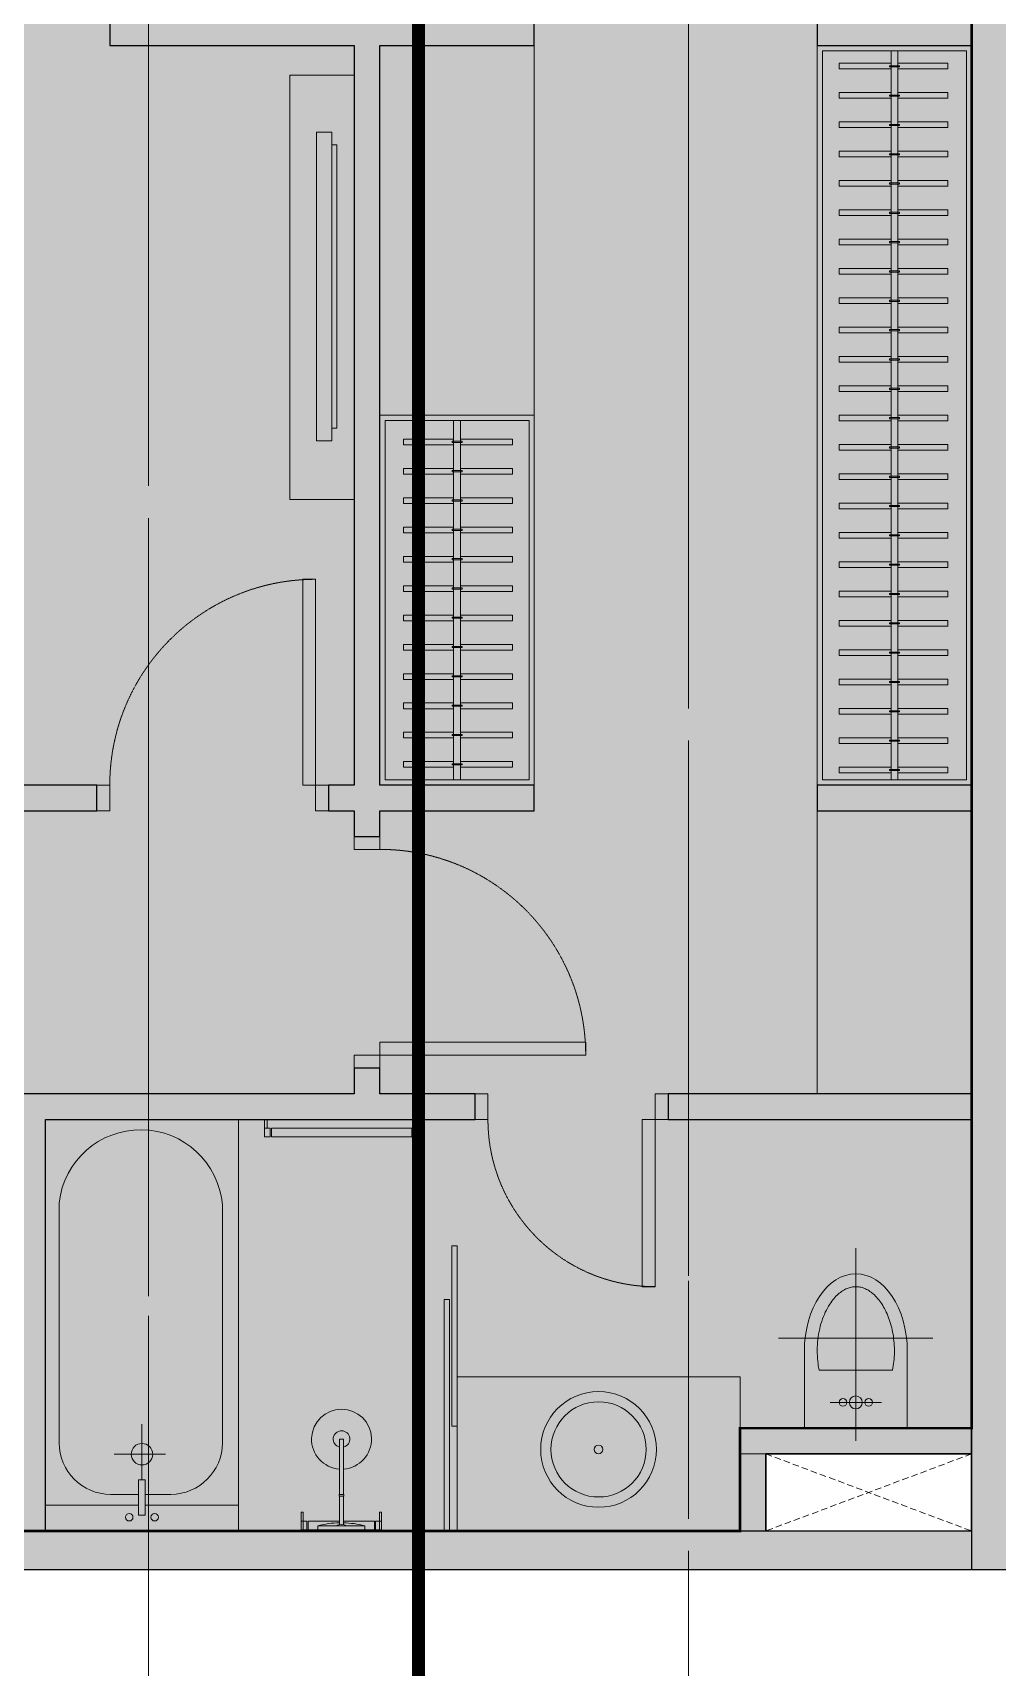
# Model space of a CAD drawing. Header units: millimetres. Extents: x -100356 to 314685, y 446 to 1273965.
# Drawn here: x 66241 to 69991, y 1126934 to 1133289 of the extents above; entities that cross this region are included whole.
import ezdxf
from ezdxf.xclip import XClip

# ---------------------------------------------------------------- set-up
doc = ezdxf.new("R2010")
doc.units = ezdxf.units.MM
doc.header["$XCLIPFRAME"] = 2
for name, pattern in [('20180221 BF$0$Core - tb$0$HIDDEN', [0.375, 0.25, -0.125]), ('CENTER', [2, 1.25, -0.25, 0.25, -0.25]), ('CENTER2', [28.574999999999996, 19.05, -3.174999999999999, 3.174999999999999, -3.174999999999999]), ('Kume - Grid Line', [10.5, 5.999999999999999, -1.25, 2, -1.25]), ('VL2 - tb$0$DASHED2', [0.375, 0.25, -0.125]), ('VL2 - tb$0$HIDDEN', [0.375, 0.25, -0.125])]:
    doc.linetypes.add(name, pattern=pattern)
for name, color, linetype, lineweight in [('@ color hatch', 7, 'Continuous', 13), ('A-_ANOT----_D', 7, 'Continuous', 5), ('A.Axis', 251, 'CENTER2', 13), ('A1 - dp$0$FURNITURE', 8, 'Continuous', 5), ('A1 - dp$0$TUONG 2', 2, 'Continuous', 25), ('A3 - dp$0$FURNITURE', 8, 'Continuous', 5), ('Hatch-wall', 251, 'Continuous', 5), ('LGI', 250, 'CENTER', 9), ('TEXT', 6, 'Continuous', 20), ('TXT', 1, 'Continuous', 25), ('VL2 - tb$0$A.HACH 250', 250, 'Continuous', 5), ('VL2 - tb$0$CUA', 5, 'Continuous', 9), ('VL2 - tb$0$FURNITURE', 8, 'Continuous', 5)]:
    doc.layers.add(name, color=color, linetype=linetype, lineweight=lineweight)
doc.layers.add('@area depoint', color=8, linetype='Continuous', lineweight=35, plot=False)

# ---------------------------------------------------------------- blocks, each defined once
blk = doc.blocks.new('VL2 - tb$0$A$C6FE626A3')
for p, q in [((-90, 605.700302251149), (-150, 605.700302251149)), ((-150, -594.299697748851), (-150, 605.700302251149)), ((-90, -594.299697748851), (-90, 605.700302251149)), ((-90, 556.6419258960523), (-70, 556.6419258960523)), ((-70, -544.8904991850723), (-70, 556.6419258960523)), ((-90, -544.8904991850723), (-70, -544.8904991850723)), ((-90, -594.299697748851), (-150, -594.299697748851))]:
    blk.add_line(p, q)
blk = doc.blocks.new('*U134')
for points in [[(-850, 100), (-900, 100), (-900, 0), (-850, 0)], [(0, 100), (-50, 100), (-50, 0), (0, 0)], [(-50, 0), (-100, 0), (-100, -800), (-50.00000000000002, -800)]]:
    blk.add_lwpolyline(points, close=True)
at = {"linetype": 'VL2 - tb$0$HIDDEN'}
blk.add_arc((-50, 0), 800, 180, 270, dxfattribs=at)
blk = doc.blocks.new('*U213')
for points in [[(0, 100), (50, 100), (50, 0), (0, 0)], [(700, 100), (750, 100), (750, 0), (700, 0)], [(50, 0), (100, 0), (100, -650), (50.00000000000001, -650)]]:
    blk.add_lwpolyline(points, close=True)
at = {"linetype": 'VL2 - tb$0$HIDDEN'}
blk.add_arc((50, 0), 650, 270, 7.016709298534877e-15, dxfattribs=at)
blk = doc.blocks.new('VL2 - tb$0$A$C4168242D')
for points in [[(300.0000201162766, 750.0000037719656), (300.0000201162766, 3.771965566556901e-06)], [(2.011627657338977e-05, 400.0000037719656), (600.0000201162766, 400.0000037719656)], [(100.0000201162766, 350.0000037719656), (100.0000201162766, 50.00000377196557), (500.0000201162766, 50.00000377196557), (500.0000201162766, 350.0000037719656)], [(157.0807895996986, 275.5434867270669), (442.9192506328618, 275.5434867271251)], [(400.0000201162766, 150.0000037719656), (200.0000201162766, 150.0000037719656)]]:
    blk.add_lwpolyline(points)
for centre, radius in [((250.0000201162766, 150.0000037719656), 15), ((300.0000201162766, 150.0000037719656), 25), ((350.0000201162766, 150.0000037719656), 15)]:
    blk.add_circle(centre, radius)
blk.add_ellipse((300.0000201162766, 350.0000037719656), major_axis=(0, 300), ratio=0.6666666666666666, start_param=4.71238898038469, end_param=7.853981633974483)
blk.add_open_spline([(442.9192506328618, 275.5434867271251), (444.4510590256687, 283.42135846155), (445.7425244580591, 291.4294730033143), (448.5769191858635, 313.4566293924508), (449.6286703177029, 327.6489062646942), (450.2066335095515, 356.1180194327535), (449.7328545628188, 370.3944303876124), (447.2794697369609, 398.5900599646702), (445.2998264209673, 412.5088346910052), (439.918355993068, 439.5578986398177), (436.5164580824639, 452.6876547903812), (428.4397531876384, 477.7521967966532), (423.7649021139878, 489.6862528108759), (413.3592425690003, 511.9961925841853), (407.6286139926888, 522.3710056563796), (396.4430827035176, 539.6499297699265), (391.1100955888251, 546.8443262824221), (380.1043636445829, 559.8515476712564), (374.4324381100305, 565.6638064174622), (362.9467978291505, 575.8638141105403), (357.1345239518341, 580.2514437816208), (345.5410264942111, 587.6403380978081), (339.7614641710097, 590.6426564992944), (328.3320825499031, 595.3689902769838), (322.6827746960989, 597.0954785511567), (311.4997304623394, 599.3948770697825), (305.9640102245467, 599.9702257051104), (294.8994408012004, 600.0275454025468), (289.3671065676317, 599.5095938385275), (278.1949355775287, 597.330250136416), (272.5529852041363, 595.6664911185508), (261.1363244926615, 591.0724547459831), (255.3620182348532, 588.1396531271166), (243.771656003948, 580.894110161229), (237.9572430986809, 576.580237038972), (226.4572785552518, 566.5277696662815), (220.7731967293803, 560.7892524322451), (209.7327915265996, 547.9254520335089), (204.3773183272788, 540.8007259117367), (194.1855478621146, 525.2729744441822), (189.3496142675431, 516.8705269528291), (180.363380632909, 498.9478429975352), (176.2131862292008, 489.4280592559662), (168.7337312492309, 469.4674219337394), (165.4044717201759, 459.0268972434569), (159.6699460785749, 437.4460473622967), (157.2646523315998, 426.305966103384), (153.4495194757765, 403.5633864186821), (152.0396548926146, 391.9610828756777), (150.2561348118834, 368.5411044716748), (149.8824663649721, 356.7236008520704), (150.181992988124, 333.1245296592824), (150.8551902636027, 321.3431276871415), (153.2221105265198, 298.1360662156512), (154.9097414871358, 286.7088770202827), (157.0807895997059, 275.5434867270669)], degree=3, knots=[4.428594871176566, 4.428594871176566, 4.428594871176566, 4.428594871176566, 4.521717801991738, 4.521717801991738, 4.681946270422722, 4.681946270422722, 4.842174738853707, 4.842174738853707, 5.002403207284692, 5.002403207284692, 5.162631675715676, 5.162631675715676, 5.322860144146661, 5.322860144146661, 5.483088612577646, 5.483088612577646, 5.615862455912792, 5.615862455912792, 5.748636299247938, 5.748636299247938, 5.881410142583084, 5.881410142583084, 6.01418398591823, 6.01418398591823, 6.146957829253376, 6.146957829253376, 6.279731672588522, 6.279731672588522, 6.412505515923668, 6.412505515923668, 6.545279359258814, 6.545279359258814, 6.67805320259396, 6.67805320259396, 6.810827045929106, 6.810827045929106, 6.943600889264252, 6.943600889264252, 7.076374732599398, 7.076374732599398, 7.209148575934544, 7.209148575934544, 7.341922419269689, 7.341922419269689, 7.474696262604835, 7.474696262604835, 7.607470105939981, 7.607470105939981, 7.740243949275127, 7.740243949275127, 7.873017792610273, 7.873017792610273, 8.00579163594542, 8.00579163594542, 8.137775743182836, 8.137775743182836, 8.137775743182836, 8.137775743182836])
blk = doc.blocks.new('*U289')
for points in [[(0, 600.0000000004657), (0, 0), (2875.071099941377, -1.975474224266782e-09), (2875.071099941377, 599.9999999984901)], [(2855.071099941377, 579.9996613704169), (2855.071099941377, 19.99966137041697), (20, 20.00000000046566), (20, 580.0000000004657)]]:
    blk.add_lwpolyline(points, close=True)
at = {"ltscale": 6}
for points in [[(91.12045714489068, 313.1103512093541), (91.12045714489068, 515.2497102723573), (69.05608865639078, 515.2497102723573), (69.05608865639078, 313.1103512093541)], [(205.1204571448907, 313.1103512092712), (205.1204571448907, 515.2497102722743), (183.0560886563908, 515.2497102722743), (183.0560886563908, 313.1103512092712)], [(319.1204571448907, 313.1103512091883), (319.1204571448907, 515.2497102721915), (297.0560886563908, 515.2497102721915), (297.0560886563908, 313.1103512091883)], [(433.1204571448907, 313.1103512091053), (433.1204571448907, 515.2497102721085), (411.0560886563908, 515.2497102721085), (411.0560886563908, 313.1103512091053)], [(547.1204571448907, 313.1103512090223), (547.1204571448907, 515.2497102720256), (525.0560886563908, 515.2497102720256), (525.0560886563908, 313.1103512090223)], [(661.1204571448907, 313.1103512089394), (661.1204571448907, 515.2497102719426), (639.0560886563908, 515.2497102719426), (639.0560886563908, 313.1103512089394)], [(775.1204571448907, 313.1103512088565), (775.1204571448907, 515.2497102718596), (753.0560886563908, 515.2497102718596), (753.0560886563908, 313.1103512088565)], [(889.1204571448907, 313.1103512087735), (889.1204571448907, 515.2497102717767), (867.0560886563908, 515.2497102717767), (867.0560886563908, 313.1103512087735)], [(1003.120457144891, 313.1103512086905), (1003.120457144891, 515.2497102716937), (981.0560886563908, 515.2497102716937), (981.0560886563908, 313.1103512086905)], [(1117.120457144891, 313.1103512086076), (1117.120457144891, 515.2497102716109), (1095.056088656391, 515.2497102716109), (1095.056088656391, 313.1103512086076)], [(1231.120457144891, 313.1103512085247), (1231.120457144891, 515.2497102715279), (1209.056088656391, 515.2497102715279), (1209.056088656391, 313.1103512085247)], [(1345.120457144891, 313.1103512084417), (1345.120457144891, 515.2497102714449), (1323.056088656391, 515.2497102714449), (1323.056088656391, 313.1103512084417)], [(1459.120457144891, 313.1103512083588), (1459.120457144891, 515.249710271362), (1437.056088656391, 515.249710271362), (1437.056088656391, 313.1103512083588)], [(1573.120457144891, 313.1103512082758), (1573.120457144891, 515.249710271279), (1551.056088656391, 515.249710271279), (1551.056088656391, 313.1103512082758)], [(1687.120457144891, 313.1103512081929), (1687.120457144891, 515.2497102711961), (1665.056088656391, 515.2497102711961), (1665.056088656391, 313.1103512081929)], [(1801.120457144891, 313.1103512081099), (1801.120457144891, 515.2497102711131), (1779.056088656391, 515.2497102711131), (1779.056088656391, 313.1103512081099)], [(1915.120457144891, 313.110351208027), (1915.120457144891, 515.2497102710302), (1893.056088656391, 515.2497102710302), (1893.056088656391, 313.110351208027)], [(2029.120457144891, 313.1103512079441), (2029.120457144891, 515.2497102709473), (2007.056088656391, 515.2497102709473), (2007.056088656391, 313.1103512079441)], [(2143.120457144891, 313.1103512078611), (2143.120457144891, 515.2497102708643), (2121.056088656391, 515.2497102708643), (2121.056088656391, 313.1103512078611)], [(2257.120457144891, 313.1103512077781), (2257.120457144891, 515.2497102707814), (2235.056088656391, 515.2497102707814), (2235.056088656391, 313.1103512077781)], [(2371.120457144891, 313.1103512076952), (2371.120457144891, 515.2497102706984), (2349.056088656391, 515.2497102706984), (2349.056088656391, 313.1103512076952)], [(2485.120457144891, 313.1103512076123), (2485.120457144891, 515.2497102706154), (2463.056088656391, 515.2497102706154), (2463.056088656391, 313.1103512076123)], [(2599.120457144891, 313.1103512075293), (2599.120457144891, 515.2497102705325), (2577.056088656391, 515.2497102705325), (2577.056088656391, 313.1103512075293)], [(2713.120457144891, 313.1103512074463), (2713.120457144891, 515.2497102704496), (2691.056088656391, 515.2497102704496), (2691.056088656391, 313.1103512074463)], [(2827.120457144891, 313.1103512073634), (2827.120457144891, 515.2497102703667), (2805.056088656391, 515.2497102703667), (2805.056088656391, 313.1103512073634)], [(69.05608865639078, 286.7103512094473), (69.05608865639078, 92.0852110228152), (91.12045714489068, 92.0852110228152), (91.12045714489068, 286.7103512094473)], [(183.0560886563908, 286.7103512093643), (183.0560886563908, 92.08521102273225), (205.1204571448907, 92.08521102273225), (205.1204571448907, 286.7103512093643)], [(297.0560886563908, 286.7103512092814), (297.0560886563908, 92.0852110226493), (319.1204571448907, 92.0852110226493), (319.1204571448907, 286.7103512092814)], [(411.0560886563908, 286.7103512091984), (411.0560886563908, 92.08521102256637), (433.1204571448907, 92.08521102256637), (433.1204571448907, 286.7103512091984)], [(525.0560886563908, 286.7103512091155), (525.0560886563908, 92.08521102248342), (547.1204571448907, 92.08521102248342), (547.1204571448907, 286.7103512091155)], [(639.0560886563908, 286.7103512090325), (639.0560886563908, 92.08521102240047), (661.1204571448907, 92.08521102240047), (661.1204571448907, 286.7103512090325)], [(753.0560886563908, 286.7103512089496), (753.0560886563908, 92.08521102231752), (775.1204571448907, 92.08521102231752), (775.1204571448907, 286.7103512089496)], [(867.0560886563908, 286.7103512088667), (867.0560886563908, 92.08521102223457), (889.1204571448907, 92.08521102223457), (889.1204571448907, 286.7103512088667)], [(981.0560886563908, 286.7103512087837), (981.0560886563908, 92.08521102215164), (1003.120457144891, 92.08521102215164), (1003.120457144891, 286.7103512087837)], [(1095.056088656391, 286.7103512087007), (1095.056088656391, 92.08521102206869), (1117.120457144891, 92.08521102206869), (1117.120457144891, 286.7103512087007)], [(1209.056088656391, 286.7103512086178), (1209.056088656391, 92.08521102198574), (1231.120457144891, 92.08521102198574), (1231.120457144891, 286.7103512086178)], [(1323.056088656391, 286.7103512085349), (1323.056088656391, 92.0852110219028), (1345.120457144891, 92.0852110219028), (1345.120457144891, 286.7103512085349)], [(1437.056088656391, 286.7103512084519), (1437.056088656391, 92.08521102181984), (1459.120457144891, 92.08521102181984), (1459.120457144891, 286.7103512084519)], [(1551.056088656391, 286.7103512083689), (1551.056088656391, 92.08521102173691), (1573.120457144891, 92.08521102173691), (1573.120457144891, 286.7103512083689)], [(1665.056088656391, 286.710351208286), (1665.056088656391, 92.08521102165396), (1687.120457144891, 92.08521102165396), (1687.120457144891, 286.710351208286)], [(1779.056088656391, 286.7103512082031), (1779.056088656391, 92.08521102157101), (1801.120457144891, 92.08521102157101), (1801.120457144891, 286.7103512082031)], [(1893.056088656391, 286.7103512081201), (1893.056088656391, 92.08521102148806), (1915.120457144891, 92.08521102148806), (1915.120457144891, 286.7103512081201)], [(2007.056088656391, 286.7103512080372), (2007.056088656391, 92.08521102140512), (2029.120457144891, 92.08521102140512), (2029.120457144891, 286.7103512080372)], [(2121.056088656391, 286.7103512079542), (2121.056088656391, 92.08521102132218), (2143.120457144891, 92.08521102132218), (2143.120457144891, 286.7103512079542)], [(2235.056088656391, 286.7103512078713), (2235.056088656391, 92.08521102123923), (2257.120457144891, 92.08521102123923), (2257.120457144891, 286.7103512078713)], [(2349.056088656391, 286.7103512077883), (2349.056088656391, 92.08521102115628), (2371.120457144891, 92.08521102115628), (2371.120457144891, 286.7103512077883)], [(2463.056088656391, 286.7103512077054), (2463.056088656391, 92.08521102107333), (2485.120457144891, 92.08521102107333), (2485.120457144891, 286.7103512077054)], [(2577.056088656391, 286.7103512076225), (2577.056088656391, 92.08521102099039), (2599.120457144891, 92.08521102099039), (2599.120457144891, 286.7103512076225)], [(2691.056088656391, 286.7103512075395), (2691.056088656391, 92.08521102090745), (2713.120457144891, 92.08521102090745), (2713.120457144891, 286.7103512075395)], [(2805.056088656391, 286.7103512074565), (2805.056088656391, 92.0852110208245), (2827.120457144891, 92.0852110208245), (2827.120457144891, 286.7103512074565)]]:
    blk.add_lwpolyline(points, dxfattribs=at)
for points in [[(82.66130431878264, 319.1750910408446), (78.31132171020727, 319.1750910408446), (78.31132171020727, 280.4417676448938), (82.66130431878264, 280.4417676448938)], [(196.6613043187826, 319.1750910407616), (192.3113217102073, 319.1750910407616), (192.3113217102073, 280.4417676448109), (196.6613043187826, 280.4417676448109)], [(310.6613043187826, 319.1750910406787), (306.3113217102073, 319.1750910406787), (306.3113217102073, 280.441767644728), (310.6613043187826, 280.441767644728)], [(424.6613043187826, 319.1750910405957), (420.3113217102073, 319.1750910405957), (420.3113217102073, 280.441767644645), (424.6613043187826, 280.441767644645)], [(538.6613043187826, 319.1750910405128), (534.3113217102073, 319.1750910405128), (534.3113217102073, 280.441767644562), (538.6613043187826, 280.441767644562)], [(652.6613043187826, 319.1750910404298), (648.3113217102073, 319.1750910404298), (648.3113217102073, 280.4417676444791), (652.6613043187826, 280.4417676444791)], [(766.6613043187826, 319.1750910403469), (762.3113217102073, 319.1750910403469), (762.3113217102073, 280.4417676443962), (766.6613043187826, 280.4417676443962)], [(880.6613043187826, 319.175091040264), (876.3113217102073, 319.175091040264), (876.3113217102073, 280.4417676443132), (880.6613043187826, 280.4417676443132)], [(994.6613043187826, 319.175091040181), (990.3113217102073, 319.175091040181), (990.3113217102073, 280.4417676442303), (994.6613043187826, 280.4417676442303)], [(1108.661304318783, 319.175091040098), (1104.311321710207, 319.175091040098), (1104.311321710207, 280.4417676441473), (1108.661304318783, 280.4417676441473)], [(1222.661304318783, 319.1750910400151), (1218.311321710207, 319.1750910400151), (1218.311321710207, 280.4417676440644), (1222.661304318783, 280.4417676440644)], [(1336.661304318783, 319.1750910399322), (1332.311321710207, 319.1750910399322), (1332.311321710207, 280.4417676439814), (1336.661304318783, 280.4417676439814)], [(1450.661304318783, 319.1750910398492), (1446.311321710207, 319.1750910398492), (1446.311321710207, 280.4417676438985), (1450.661304318783, 280.4417676438985)], [(1564.661304318783, 319.1750910397662), (1560.311321710207, 319.1750910397662), (1560.311321710207, 280.4417676438155), (1564.661304318783, 280.4417676438155)], [(1678.661304318783, 319.1750910396833), (1674.311321710207, 319.1750910396833), (1674.311321710207, 280.4417676437326), (1678.661304318783, 280.4417676437326)], [(1792.661304318783, 319.1750910396004), (1788.311321710207, 319.1750910396004), (1788.311321710207, 280.4417676436497), (1792.661304318783, 280.4417676436497)], [(1906.661304318783, 319.1750910395174), (1902.311321710207, 319.1750910395174), (1902.311321710207, 280.4417676435667), (1906.661304318783, 280.4417676435667)], [(2020.661304318783, 319.1750910394345), (2016.311321710207, 319.1750910394345), (2016.311321710207, 280.4417676434838), (2020.661304318783, 280.4417676434838)], [(2134.661304318783, 319.1750910393515), (2130.311321710207, 319.1750910393515), (2130.311321710207, 280.4417676434008), (2134.661304318783, 280.4417676434008)], [(2248.661304318783, 319.1750910392686), (2244.311321710207, 319.1750910392686), (2244.311321710207, 280.4417676433179), (2248.661304318783, 280.4417676433179)], [(2362.661304318783, 319.1750910391856), (2358.311321710207, 319.1750910391856), (2358.311321710207, 280.4417676432349), (2362.661304318783, 280.4417676432349)], [(2476.661304318783, 319.1750910391027), (2472.311321710207, 319.1750910391027), (2472.311321710207, 280.441767643152), (2476.661304318783, 280.441767643152)], [(2590.661304318783, 319.1750910390198), (2586.311321710207, 319.1750910390198), (2586.311321710207, 280.4417676430691), (2590.661304318783, 280.4417676430691)], [(2704.661304318783, 319.1750910389368), (2700.311321710207, 319.1750910389368), (2700.311321710207, 280.4417676429861), (2704.661304318783, 280.4417676429861)], [(2818.661304318783, 319.1750910388539), (2814.311321710207, 319.1750910388539), (2814.311321710207, 280.4417676429031), (2818.661304318783, 280.4417676429031)], [(2855.071099941377, 286.699121293499), (2855.071099941377, 313.0991212934059), (20, 313.0991212953813), (19.99999859370291, 286.6991212952416)]]:
    blk.add_lwpolyline(points, close=True, dxfattribs=at)
blk = doc.blocks.new('A1 - dp$0$A$C588A0D6B')
for p, q in [((-121.7251131935045, -37.78366544656456), (122.5283977752551, -37.78366544656456)), ((-121.7251131935045, -58.70484054647386), (-121.7251131935045, -37.78366544656456)), ((122.5283977752551, -58.70484054647386), (-121.7251131935045, -58.70484054647386)), ((-11.46586165577173, -64.49735840037465), (-11.46586165577173, -211.0898941718042)), ((9.415827855467796, -64.82836886681616), (9.415827855467796, -211.0898941718042)), ((122.5283977752551, -37.78366544656456), (122.5283977752551, -58.70484054647386)), ((9.415827855467796, -211.0898941718042), (-11.46586165577173, -211.0898941718042)), ((9.415827855467796, -219.6634982507676), (-11.46586165577173, -219.6634982507676)), ((-11.46586165577173, -219.6634982507676), (-11.46586165577173, -507.3952867165208)), ((9.415827855467796, -219.6634982507676), (9.415827855467796, -507.3952867165208)), ((9.415827855467796, -507.3952867165208), (-11.46586165577173, -507.3952867165208))]:
    blk.add_line(p, q)
for points in [[(-177.8687139265239, -36.92510747909546), (-207.6407619630918, -36.92510747909546), (-207.6407619630918, -82.01341933757067), (-177.8687139265239, -82.01341933757067)], [(-207.6407619630918, -36.92510747909546), (-197.0983718046919, -36.92510747909546), (-197.0983718046919, -129.2704258076847), (-207.6407619630918, -129.2704258076847)], [(178.6719985073432, -36.92510747909546), (208.4440465448424, -36.92510747909546), (208.4440465448424, -82.01341933757067), (178.6719985073432, -82.01341933757067)], [(208.4440465448424, -36.92510747909546), (197.9016563855112, -36.92510747909546), (197.9016563855112, -129.2704258076847), (208.4440465448424, -129.2704258076847)]]:
    blk.add_lwpolyline(points, close=True)
blk.add_lwpolyline([(-11.46586165577173, -82.1396761611104), (-171.1410752451047, -82.1396761611104), (-171.1410752451047, -37.78366544656456), (171.9443598249927, -37.78366544656456), (171.9443598249927, -82.1396761611104), (9.415827855467796, -82.1396761611104)])
for centre, radius, start, end in [((0.4016422899439931, 430.9115530773997), 504.6178329296233, 255.9943066316438, 268.6524047929271), ((0, 0), 65.50858893449691, 243.6551848052865, 296.3448151947135), ((0.4016422899439931, 430.9115530773997), 504.6178329296233, 271.0235513243911, 284.0056933683562), ((-8.205132241360843, -215.3766962103546), 5.386002974314049, 127.2582085746535, 232.7417914253465), ((6.15509844198823, -215.3766962103546), 5.386002974314049, 307.2582085746535, 52.74179142534651), ((-1.025016900151968, -507.3952867165208), 155.4941082644509, 93.8500929791058, 86.1499070208942), ((-1.025016900151968, -507.3952867165208), 42.97893407393712, 104.059498057962, 75.94050194203797)]:
    blk.add_arc(centre, radius, start, end)
blk = doc.blocks.new('A1 - dp$0$A$C487079A1')
for points in [[(33.81323180161417, 588.89785186667), (33.81323180161417, 600.0623698802665), (-0.00300209317356348, 600.0623698802665), (-0.00300209317356348, 588.89785186667)], [(67.6294656964019, 577.7333338530734), (67.6294656964019, 600.0623698802665), (33.81323180161417, 600.0623698802665), (33.81323180161417, 577.7333338530734)], [(33.81323180161417, -0.001236500218510628), (33.81323180161417, 11.16328151337802), (-0.00300209317356348, 11.16328151337802), (-0.00300209317356348, -0.001236500218510628)], [(67.62946569453925, 22.32779952697456), (67.62946569453925, -0.001236500218510628), (33.8132317988202, -0.001236500218510628), (33.81323179975152, 22.32779952790588)]]:
    blk.add_lwpolyline(points, close=True)
blk.add_lwpolyline([(33.71853918302804, 147.12993873097), (33.71853918209672, 27.37352853920311), (66.98554721847177, 27.37352853920311), (66.98554722033441, 572.6876048408449), (33.71853918395936, 572.6876048417762), (33.71853918302804, 147.12993873097)])
blk = doc.blocks.new('VL2 - tb$0$A$C722D3D91')
at = {"ltscale": 0.07}
for radius in [225, 185, 17]:
    blk.add_circle((0, 0), radius, dxfattribs=at)
blk = doc.blocks.new('*U290')
for points in [[(0, 600.0000000004657), (0, 0), (1437.535550068182, -9.295294512908588e-10), (1437.535550068182, 599.999999999536)], [(1417.535550068182, 579.9996613714628), (1417.535550068182, 19.99966137146291), (20, 20.00000000046566), (20, 580.0000000004657)]]:
    blk.add_lwpolyline(points, close=True)
at = {"ltscale": 6}
for points in [[(91.12045714489068, 313.1103512093541), (91.12045714489068, 515.2497102723573), (69.05608865639078, 515.2497102723573), (69.05608865639078, 313.1103512093541)], [(205.1204571448907, 313.1103512092712), (205.1204571448907, 515.2497102722743), (183.0560886563908, 515.2497102722743), (183.0560886563908, 313.1103512092712)], [(319.1204571448907, 313.1103512091883), (319.1204571448907, 515.2497102721915), (297.0560886563908, 515.2497102721915), (297.0560886563908, 313.1103512091883)], [(433.1204571448907, 313.1103512091053), (433.1204571448907, 515.2497102721085), (411.0560886563908, 515.2497102721085), (411.0560886563908, 313.1103512091053)], [(547.1204571448907, 313.1103512090223), (547.1204571448907, 515.2497102720256), (525.0560886563908, 515.2497102720256), (525.0560886563908, 313.1103512090223)], [(661.1204571448907, 313.1103512089394), (661.1204571448907, 515.2497102719426), (639.0560886563908, 515.2497102719426), (639.0560886563908, 313.1103512089394)], [(775.1204571448907, 313.1103512088565), (775.1204571448907, 515.2497102718596), (753.0560886563908, 515.2497102718596), (753.0560886563908, 313.1103512088565)], [(889.1204571448907, 313.1103512087735), (889.1204571448907, 515.2497102717767), (867.0560886563908, 515.2497102717767), (867.0560886563908, 313.1103512087735)], [(1003.120457144891, 313.1103512086905), (1003.120457144891, 515.2497102716937), (981.0560886563908, 515.2497102716937), (981.0560886563908, 313.1103512086905)], [(1117.120457144891, 313.1103512086076), (1117.120457144891, 515.2497102716109), (1095.056088656391, 515.2497102716109), (1095.056088656391, 313.1103512086076)], [(1231.120457144891, 313.1103512085247), (1231.120457144891, 515.2497102715279), (1209.056088656391, 515.2497102715279), (1209.056088656391, 313.1103512085247)], [(1345.120457144891, 313.1103512084417), (1345.120457144891, 515.2497102714449), (1323.056088656391, 515.2497102714449), (1323.056088656391, 313.1103512084417)], [(69.05608865639078, 286.7103512094473), (69.05608865639078, 92.0852110228152), (91.12045714489068, 92.0852110228152), (91.12045714489068, 286.7103512094473)], [(183.0560886563908, 286.7103512093643), (183.0560886563908, 92.08521102273225), (205.1204571448907, 92.08521102273225), (205.1204571448907, 286.7103512093643)], [(297.0560886563908, 286.7103512092814), (297.0560886563908, 92.0852110226493), (319.1204571448907, 92.0852110226493), (319.1204571448907, 286.7103512092814)], [(411.0560886563908, 286.7103512091984), (411.0560886563908, 92.08521102256637), (433.1204571448907, 92.08521102256637), (433.1204571448907, 286.7103512091984)], [(525.0560886563908, 286.7103512091155), (525.0560886563908, 92.08521102248342), (547.1204571448907, 92.08521102248342), (547.1204571448907, 286.7103512091155)], [(639.0560886563908, 286.7103512090325), (639.0560886563908, 92.08521102240047), (661.1204571448907, 92.08521102240047), (661.1204571448907, 286.7103512090325)], [(753.0560886563908, 286.7103512089496), (753.0560886563908, 92.08521102231752), (775.1204571448907, 92.08521102231752), (775.1204571448907, 286.7103512089496)], [(867.0560886563908, 286.7103512088667), (867.0560886563908, 92.08521102223457), (889.1204571448907, 92.08521102223457), (889.1204571448907, 286.7103512088667)], [(981.0560886563908, 286.7103512087837), (981.0560886563908, 92.08521102215164), (1003.120457144891, 92.08521102215164), (1003.120457144891, 286.7103512087837)], [(1095.056088656391, 286.7103512087007), (1095.056088656391, 92.08521102206869), (1117.120457144891, 92.08521102206869), (1117.120457144891, 286.7103512087007)], [(1209.056088656391, 286.7103512086178), (1209.056088656391, 92.08521102198574), (1231.120457144891, 92.08521102198574), (1231.120457144891, 286.7103512086178)], [(1323.056088656391, 286.7103512085349), (1323.056088656391, 92.0852110219028), (1345.120457144891, 92.0852110219028), (1345.120457144891, 286.7103512085349)]]:
    blk.add_lwpolyline(points, dxfattribs=at)
for points in [[(82.66130431878264, 319.1750910408446), (78.31132171020727, 319.1750910408446), (78.31132171020727, 280.4417676448938), (82.66130431878264, 280.4417676448938)], [(196.6613043187826, 319.1750910407616), (192.3113217102073, 319.1750910407616), (192.3113217102073, 280.4417676448109), (196.6613043187826, 280.4417676448109)], [(310.6613043187826, 319.1750910406787), (306.3113217102073, 319.1750910406787), (306.3113217102073, 280.441767644728), (310.6613043187826, 280.441767644728)], [(424.6613043187826, 319.1750910405957), (420.3113217102073, 319.1750910405957), (420.3113217102073, 280.441767644645), (424.6613043187826, 280.441767644645)], [(538.6613043187826, 319.1750910405128), (534.3113217102073, 319.1750910405128), (534.3113217102073, 280.441767644562), (538.6613043187826, 280.441767644562)], [(652.6613043187826, 319.1750910404298), (648.3113217102073, 319.1750910404298), (648.3113217102073, 280.4417676444791), (652.6613043187826, 280.4417676444791)], [(766.6613043187826, 319.1750910403469), (762.3113217102073, 319.1750910403469), (762.3113217102073, 280.4417676443962), (766.6613043187826, 280.4417676443962)], [(880.6613043187826, 319.175091040264), (876.3113217102073, 319.175091040264), (876.3113217102073, 280.4417676443132), (880.6613043187826, 280.4417676443132)], [(994.6613043187826, 319.175091040181), (990.3113217102073, 319.175091040181), (990.3113217102073, 280.4417676442303), (994.6613043187826, 280.4417676442303)], [(1108.661304318783, 319.175091040098), (1104.311321710207, 319.175091040098), (1104.311321710207, 280.4417676441473), (1108.661304318783, 280.4417676441473)], [(1222.661304318783, 319.1750910400151), (1218.311321710207, 319.1750910400151), (1218.311321710207, 280.4417676440644), (1222.661304318783, 280.4417676440644)], [(1336.661304318783, 319.1750910399322), (1332.311321710207, 319.1750910399322), (1332.311321710207, 280.4417676439814), (1336.661304318783, 280.4417676439814)], [(1417.535550068182, 286.6991212945449), (1417.535550068182, 313.0991212944518), (20, 313.0991212953813), (19.99999859370291, 286.6991212952416)]]:
    blk.add_lwpolyline(points, close=True, dxfattribs=at)
blk = doc.blocks.new('tam nam1500 plus 100')
for p, q in [((-1276.129949007969, 321.7464480256895), (-342.6177901517076, 321.7464480256895)), ((-298.6503124901792, -91.82371533685364), (-298.6503124901792, 108.5189363074023)), ((-142.6177901517076, 12.93883816851303), (-142.6177901517076, 121.7464480256895)), ((-198.5456606487569, -2.328306436538696e-10), (-415.4390729721054, -2.328306436538696e-10)), ((-142.6177901517076, -112.705354558304), (-142.6177901517076, -12.93883816897869)), ((-1267.787894687324, -312.705354558304), (-342.6177901517076, -312.705354558304))]:
    blk.add_line(p, q)
for points in [[(-100, -12.93883816897869), (-100, -375), (-1599.99973665108, -375), (-1599.99973665108, 375), (-100, 375), (-100, 12.93883816851303)], [(-100, -12.93883816897869), (-100, -375), (0, -375), (0, 375), (-100, 375), (-100, 12.93883816851303)]]:
    blk.add_lwpolyline(points)
blk.add_lwpolyline([(-198.5456606487569, 12.93883816851303), (-61.37330858714995, 12.93883816851303), (-61.37330858714995, -12.93883816897869), (-198.5456606487569, -12.93883816897869)], close=True)
for centre, radius in [((-53.52982538187644, 49.36408932157792), 14.45520506054163), ((-298.6503124901792, -2.328306436538696e-10), 41.7380524259011), ((-53.52982538187644, -49.36408932204358), 14.45520506054163)]:
    blk.add_circle(centre, radius)
for centre, radius, start, end in [((-1241.348679434188, 4.923023807583377), 318.7268718613244, 96.26491423273221, 265.2416997032707), ((-342.6177901517076, 121.7464480256895), 200, 0, 90), ((-342.6177901517076, -112.705354558304), 200, 270, 0)]:
    blk.add_arc(centre, radius, start, end)
blk = doc.blocks.new('VL2 - tb')
at = {"layer": '@ color hatch', "ltscale": 0.5}
h = blk.add_hatch(color=181, dxfattribs=at)
h.dxf.hatch_style = 1
h.paths.add_polyline_path([(9100.001540497877, 9624.998991703149), (9100.001540497877, 8324.986865752377), (8999.999637712492, 8324.986525425978), (9000.0041954341, 6500.065177052049), (6400.000052928226, 6500.06517671363), (6400.000052968739, 8324.98686574673), (3100.000106230378, 8324.98686574673), (3100.000106230611, 9624.999367163575), (100.0000754365465, 9624.999135101098), (100.000596036145, 1074.999707108364), (499.9484911726904, 1074.999738705403), (499.9483490223065, 174.995190483809), (11349.99997263454, 174.9932980028098), (11349.99997263454, 574.9932980099111), (11800.00016349636, 574.9953756167088), (12250.00016349618, 574.9954839816783), (12249.99750251259, 9624.998991717934)])
h.paths.add_polyline_path([(8800.199474684661, 6900.06517607026), (6600.199736109935, 6900.06517607026), (6600.000134324422, 6600.065176882839), (8799.999872899149, 6600.065176882839)], flags=17)
h.paths.add_polyline_path([(3300.000106230378, 8524.986865752377), (6400.00005316094, 8524.986865827988), (6400.00005316094, 9825.062676458445), (3300.000106230378, 9825.062676382833)])
at = {"layer": 'Hatch-wall', "ltscale": 0.5}
h = blk.add_hatch(color=256, dxfattribs=at)
h.dxf.hatch_style = 1
h.paths.add_polyline_path([(9499.999306179001, 174.9951588867698), (10120.01588626078, 174.9951588867698)], flags=16)
h.paths.add_polyline_path([(9000.064162335068, 6600.067872642248), (8750.200674940366, 6600.065176882839), (8750.200674940366, 6400.053248359647), (8900.066403349629, 6400.060657408438), (8900.099719039921, 5950.071981137269), (9849.99992144329, 5950.066592331976), (9849.999830258312, 3074.994076127477), (9749.999830258428, 3074.994076127477), (9749.999830258428, 2974.994076127477), (9849.999830258312, 2974.994076127477), (9849.999830258312, 2874.99515888677), (9949.999830258312, 2874.99515888677), (9949.999830258312, 2974.994076127477), (10549.99982985784, 2974.994076127477), (10549.99982985784, 3074.994076128176), (9949.999830258312, 3074.994076127477), (9949.999829871347, 5950.065176069562), (10549.99982985784, 5950.065176069562), (10549.99982985784, 6050.063903522154), (8999.999872931163, 6050.067190937989)], flags=16)
h.paths.add_polyline_path([(6400.000052915188, 6050.067190937989), (6400.000053315423, 2974.994076127477), (8849.999830258428, 2974.994076127477), (8849.999830258428, 3074.994076127477), (6500.00005331554, 3074.994076127477), (6499.993228823296, 6400.065566801059), (6650.193758941896, 6400.065562521049), (6650.193758941896, 6600.065562521049), (6599.993218647258, 6600.06479103223), (6600.000053406344, 9824.999032358872), (6400.000053406577, 9824.999032358872), (6400.000052915188, 8524.986865752377), (6400.000052915188, 8324.986865752377)], flags=17)
h.paths.add_polyline_path([(3100.000106230378, 9624.999367163575), (2700.000075436546, 9624.999367163575), (2700.000075436546, 9824.999171773146), (3300.000106230378, 9824.999171773146), (3300.000106230378, 8524.986865752377), (4000.000052915304, 8524.986865752435), (4000.000052915304, 8324.986865752435), (3200.000101085869, 8324.986865752377), (3200.000101085869, 5625.000498386624), (3100.000106230378, 5625.000498386624)], flags=17)
h.paths.add_polyline_path([(100.0007700452115, 1874.993616260879), (100.0005489764153, 1874.993616261054), (100.0005489764153, 1374.993616261054), (100.0007700452115, 1374.993616260879)], flags=16)
edge = h.paths.add_edge_path()
edge.add_line((12249.99982943246, 9624.998991718516), (12249.99982945551, 6050.06517607026))
edge.add_line((12249.99982945551, 6050.06517607026), (11649.99982985784, 6050.06517607026))
edge.add_line((11649.99982985784, 6050.06517607026), (11649.99982985784, 5950.065176069562))
edge.add_line((11649.99982985784, 5950.065176069562), (12249.99982939911, 5950.065176069562))
edge.add_line((12249.99982939911, 5950.065176069562), (12249.99982991628, 3074.994076128176))
edge.add_line((12249.99982991628, 3074.994076128176), (11649.99982985784, 3074.994076128176))
edge.add_line((11649.99982985784, 3074.994076128176), (11649.99982985784, 2974.994076127477))
edge.add_line((11649.99982985784, 2974.994076127477), (12249.99982945598, 2974.994076127477))
edge.add_line((12249.99982945598, 2974.994076127477), (12249.99982945598, 1874.994076127477))
edge.add_line((12249.99982945598, 1874.994076127477), (11070.01588626078, 1874.994076127827))
edge.add_line((11070.01588626078, 1874.994076127827), (11070.01588626078, 1774.994076127128))
edge.add_line((11070.01588626078, 1774.994076127128), (12249.99999267352, 1774.994076126779))
edge.add_line((12249.99999267352, 1774.994076126779), (12250.00016349636, 174.9951588867698))
edge.add_line((12250.00016349636, 174.9951588867698), (10220.01588626078, 174.9951588867698))
edge.add_line((10220.01588626078, 174.9951588867698), (9399.999306179001, 174.9951588867698))
edge.add_line((9399.999306179001, 174.9951588867698), (8649.999306179001, 174.996141804033))
edge.add_line((8649.999306179001, 174.996141804033), (8649.999306179001, 1774.995158870413))
edge.add_line((8649.999306179001, 1774.995158870413), (10320.01588626078, 1774.995158889855))
edge.add_line((10320.01588626078, 1774.995158889855), (10320.01588626078, 1874.995158887119))
edge.add_line((10320.01588626078, 1874.995158887119), (9949.999830258312, 1874.99515888677))
edge.add_line((9949.999830258312, 1874.99515888677), (9949.999830258312, 1974.99515888677))
edge.add_line((9949.999830258312, 1974.99515888677), (9849.999830258312, 1974.99515888677))
edge.add_line((9849.999830258312, 1974.99515888677), (9849.999830258312, 1874.99515888677))
edge.add_line((9849.999830258312, 1874.99515888677), (7349.999972007237, 1874.99515888677))
edge.add_line((7349.999972007237, 1874.99515888677), (7349.999972007237, 1774.99515888677))
edge.add_line((7349.999972007237, 1774.99515888677), (8549.999306179001, 1774.99515888677))
edge.add_line((8549.999306179001, 1774.99515888677), (8549.999306179001, 174.996141804033))
edge.add_line((8549.999306179001, 174.996141804033), (6500.000053315423, 174.996141804033))
edge.add_line((6500.000053315423, 174.996141804033), (6500.000053315423, 1774.99515888677))
edge.add_line((6500.000053315423, 1774.99515888677), (6599.999972007237, 1774.99515888677))
edge.add_line((6599.999972007237, 1774.99515888677), (6599.999972007237, 1874.99515888677))
edge.add_line((6599.999972007237, 1874.99515888677), (6500.000053315423, 1874.99515888677))
edge.add_line((6500.000053315423, 1874.99515888677), (6400.000053315423, 1874.99515888677))
edge.add_line((6400.000053315423, 1874.99515888677), (6400.000053315423, 174.996141804033))
edge.add_line((6400.000053315423, 174.996141804033), (6300.000053315423, 174.996141804033))
edge.add_line((6300.000053315423, 174.996141804033), (6300.000053315423, 24.9995016133762))
edge.add_line((6300.000053315423, 24.9995016133762), (12449.99983046495, 24.99950162059395))
edge.add_line((12449.99983046495, 24.99950162059395), (12449.99982870213, 9824.999199145997))
edge.add_line((12449.99982870213, 9824.999199145997), (11599.99987290602, 9824.998991711414))
edge.add_line((11599.99987290602, 9824.998991711414), (11599.99987290602, 9624.998808688018))
edge.add_line((11599.99987290602, 9624.998808688018), (12249.99964944855, 9624.998991718516))
edge.add_line((8750.200674940366, 6600.065176882839), (8800.199474674126, 6600.066524762544))
edge.add_line((8800.199474674126, 6600.066524762544), (8799.999872906134, 9824.998991711414))
edge.add_line((8799.999872906134, 9824.998991711414), (9499.999872906017, 9824.998991711414))
edge.add_line((9499.999872906017, 9824.998991711414), (9499.999872906017, 9624.999004078447))
edge.add_line((9499.999872906017, 9624.999004078447), (9100.001540497877, 9624.999004078447))
edge.add_line((9100.001540497877, 9624.999004078447), (9100.001540497877, 8324.986525442277))
edge.add_line((9100.001540497877, 8324.986525442277), (9000.004431456793, 8324.986525442277))
edge.add_line((9000.004431456793, 8324.986525442277), (9000.00928074692, 6900.065515734721))
h.paths.add_polyline_path([(4500.000053315423, 174.9961038297624), (4600.000053315482, 174.9961038297624), (4600.000053315423, 174.9934975972283), (4700.000038546626, 174.9930229427991), (4700.000038546626, 24.99737040087348), (-99.99916103651049, 24.99954906338826), (-99.9999511319329, 9824.999361203809), (600.0000754365465, 9824.999354796542), (600.0000754365465, 9624.999354796542), (100.0000754365465, 9624.999354796542), (100.0003307052539, 6324.999359591107), (2200.000479795737, 6324.999367163575), (2200.00047979597, 6124.999334914843), (2100.000479795737, 6124.999334914843), (2100.000479795737, 6224.999334914843), (100.000342738349, 6224.999367163575), (100.0006495681591, 4624.999367163284), (2100.000649568392, 4624.999367163284), (2100.00047979597, 5374.999334914843), (2200.00047979597, 5374.999334914843), (2200.000649568392, 4624.999367163284), (3100.000270858291, 4624.999367163284), (3100.000101085869, 4725.000498386624), (3200.000270858291, 4725.000498386624), (3200.000270858291, 4524.999367163284), (100.0006523800548, 4524.99930156552), (100.0006523800548, 1974.993616260879), (849.9990864486899, 1974.993616260879), (849.9990864486899, 1874.993616260879), (100.0005489765317, 1874.993580966024), (100.0005489762989, 1274.993580966024), (100.0007381864707, 1274.993616260879), (100.0008268705569, 174.9951588867698), (1699.999241048703, 174.9951588867698), (1700.000023749657, 1874.993616260879), (1599.99908644869, 1874.993616260879), (1599.99908644869, 1974.993616260879), (1800.000053315423, 1974.993616260879), (1800.000053315423, 174.9968201786978), (4500.000053315423, 174.9936162608792)])
h = blk.add_hatch(color=256, dxfattribs=at)
h.dxf.hatch_style = 1
h.paths.add_polyline_path([(12449.99982870213, 9824.999199145997), (11599.99987290602, 9824.998991711414), (11599.99987290602, 9624.998808688018), (12249.99982943246, 9624.998991718574), (12249.99982945551, 6050.06517607026), (11649.99982985784, 6050.06517607026), (11649.99982985784, 5950.065176069562), (12249.99982939911, 5950.065176069562), (12249.99982991628, 3074.994076128176), (11649.99982985784, 3074.994076128176), (11649.99982985784, 2974.994076127477), (12249.99982945598, 2974.994076127477), (12249.99982945598, 1874.994076127477), (11070.01588626078, 1874.994076127827), (11070.01588626078, 1774.994076127128), (12249.99999267352, 1774.994076126779), (12250.00016349636, 174.9951588867698), (10220.01588626078, 174.9951588867698), (9399.999306179001, 174.9951588867698), (8649.999306179001, 174.996141804033), (8649.999306179001, 1774.995158870413), (10320.01588626078, 1774.995158889855), (10320.01588626078, 1874.995158887119), (9949.999830258312, 1874.99515888677), (9949.999830258312, 1974.99515888677), (9849.999830258312, 1974.99515888677), (9849.999830258312, 1874.99515888677), (7349.999972007237, 1874.99515888677), (7349.999972007237, 1774.99515888677), (8549.999306179001, 1774.99515888677), (8549.999306179001, 174.996141804033), (6500.000053315423, 174.996141804033), (6500.000053315423, 1774.99515888677), (6599.999972007237, 1774.99515888677), (6599.999972007237, 1874.99515888677), (6500.000053315423, 1874.99515888677), (6400.000053315423, 1874.99515888677), (6400.000053315423, 174.996141804033), (6000.000053315307, 174.996141804033), (6000.000053315307, 24.9995016133762), (12449.99983046495, 24.99950162059395)])
h.paths.add_polyline_path([(10120.01588626078, 174.9951588867698), (9499.999306179001, 174.9951588867698)], flags=16)
h = blk.add_hatch(color=256, dxfattribs=at)
h.dxf.hatch_style = 1
h.paths.add_polyline_path([(11349.99978177645, 174.9951108428068), (11349.99978177645, 574.9953756167088), (12250.00016349636, 574.9953756167088), (12250.00016349636, 474.995509746368), (11449.99951859028, 474.9953756167088), (11450.00006806647, 174.9951215192559)])
at = {"layer": '@area depoint', "color": 250, "ltscale": 10, "const_width": 10}
blk.add_lwpolyline([(9100.001540497877, 9624.998991703149), (9100.001540497877, 8324.986865752377), (8999.999637712492, 8324.986525425978), (9000.0041954341, 6500.065177052049), (6400.000052928226, 6500.06517671363), (6400.000052968739, 8324.98686574673), (3100.000106230378, 8324.98686574673), (3100.000106230611, 9624.999367163575), (100.0000754365465, 9624.999135101098), (100.000596036145, 1074.999707108364), (499.9484911726904, 1074.999707108364), (499.9483490223065, 174.9951588867698), (700.0003996376181, 174.9951588867698), (700.0003996376181, 174.9951588867698), (11349.99997263454, 174.9932980028098), (11349.99997263454, 574.9932980099111), (11800.00016349636, 574.9953756167088), (11800.00016349636, 574.9953756167088), (12250.00016349618, 574.9954839816783), (12249.99750251259, 9624.998991717934)], close=True, dxfattribs=at)
at = {"layer": 'A1 - dp$0$FURNITURE'}
blk.add_lwpolyline([(11349.99978177645, 174.9951588867698), (11349.99978177645, 774.9951588867698), (10249.99978177645, 774.9951588867698), (10249.99978177645, 774.9951588867698), (10249.99978177645, 174.9951588867698)], close=True, dxfattribs=at)
at = {"layer": 'A1 - dp$0$TUONG 2', "ltscale": 0.5}
for points in [[(11649.99982985784, 6050.06517607026), (11649.99982985784, 5950.065176069562), (12249.99982939911, 5950.065176069562), (12249.99982991628, 3074.994076128176), (11649.99982985784, 3074.994076128176), (11649.99982985784, 2974.994076127477), (12249.99982945598, 2974.994076127477), (12249.99982945598, 1874.994076127477), (11070.01588626078, 1874.994076127827), (11070.01588626078, 1774.994076127128), (12249.99999267352, 1774.994076126779), (12250.00016349636, 174.9951588867698), (10220.01588626078, 174.9951588867698), (10220.01582009572, 174.9935527358903), (9399.999240013945, 174.9935527358903), (9399.999306179001, 174.9951588867698), (8649.999306179001, 174.996141804033), (8649.999306179001, 1774.995158870413), (10320.01588626078, 1774.995158889855), (10320.01588626078, 1874.995158887119), (9949.999830258312, 1874.99515888677), (9949.999830258312, 1974.99515888677), (9849.999830258312, 1974.99515888677), (9849.999830258312, 1874.99515888677), (7349.999972007237, 1874.99515888677)], [(6000.000053315307, 25.00076619605534), (12449.99983046495, 24.99950162059395)], [(6400.000052915188, 6050.067190937989), (6400.000053315423, 2974.994076127477), (8849.999830258428, 2974.994076127477), (8849.999830258428, 3074.994076127477), (6500.00005331554, 3074.994076127477), (6500.00014450046, 6400.065566907288), (6650.20067461906, 6400.065562627278), (6650.20067461906, 6600.065562627278), (6600.000134324422, 6600.064791138459), (6600.000053406344, 9824.999032358872), (6400.000053406577, 9824.999032358872), (6400.000052915188, 8524.986865752377), (6400.000052915188, 8524.986865752377), (6400.000052915188, 8324.986865752377), (6400.000052915188, 8324.986865752377), (6400.000052915188, 6050.067190937989)], [(9000.023956744757, 6600.066524762544), (8750.200674940366, 6600.066524762544), (8750.200674940366, 6400.066524762544), (8900.06640389777, 6400.053253735416), (8900.099719588063, 5950.064577464247), (9849.99992144329, 5950.066592331976), (9849.999830258312, 3074.994076127477), (9749.999830258428, 3074.994076127477), (9749.999830258428, 2974.994076127477), (9849.999830258312, 2974.994076127477), (9849.999830258312, 2874.99515888677), (9949.999830258312, 2874.99515888677), (9949.999830258312, 2974.994076127477), (10549.99982985784, 2974.994076127477), (10549.99982985784, 3074.994076128176), (9949.999830258312, 3074.994076127477), (9949.999829871347, 5950.065176069562), (10549.99982985784, 5950.065176069562), (10549.99982985784, 6050.063903522154), (8999.999872931163, 6050.067190937989), (9000.023956744757, 6600.066524762544)], [(12250.00016349636, 174.9953756167088), (12250.00016349636, 574.9953756167088), (11350.00016349636, 574.9953756167088), (11349.99978177645, 174.9951108428068)], [(8649.999306179001, 174.9951588867698), (9399.999306179001, 174.9951588867698)]]:
    blk.add_lwpolyline(points, dxfattribs=at)
for points in [[(11349.99978177645, 174.9951108428068), (11349.99978177645, 574.9953756167088), (12250.00016349636, 574.9953756167088), (12250.00016349636, 474.995509746368), (11449.99951859028, 474.9953756167088), (11450.00006806647, 174.9951215192559)], [(11450.00006806647, 474.9953756167088), (12249.99980583612, 474.9953756167088), (12249.99980583612, 174.9953756166506), (11450.00006806647, 174.9953756166506)]]:
    blk.add_lwpolyline(points, close=True, dxfattribs=at)
at = {"layer": 'A3 - dp$0$FURNITURE', "ltscale": 0.5}
blk.add_lwpolyline([(11349.99978177645, 174.9951108428068), (12249.99980583612, 174.9952069307328), (12249.99980583612, 474.9952549746959), (11349.99978177645, 474.9951588867698)], close=True, dxfattribs=at)
at = {"layer": 'VL2 - tb$0$A.HACH 250', "linetype": 'VL2 - tb$0$DASHED2', "ltscale": 100}
for points in [[(12249.99980583612, 474.9953756237519), (11450.00006806647, 174.9953756166506)], [(11450.00006806647, 474.995169563219), (12249.99980583612, 174.9953756166506)]]:
    blk.add_lwpolyline(points, dxfattribs=at)
at = {"layer": 'VL2 - tb$0$CUA', "elevation": 5.045946181688111e-07}
blk.add_lwpolyline([(10250.0397494291, 1283.103369435878), (10250.0397494291, 583.1123769467231), (10230.0397494291, 583.1123769467231), (10230.0397494291, 1283.103369435878)], close=True, dxfattribs=at)
at = {"layer": 'VL2 - tb$0$CUA'}
blk.add_lwpolyline([(10200.0397494291, 1074.91385885491), (10199.99679261702, 174.9935527358903), (10219.99679261702, 174.9935527358903), (10220.0397494291, 1074.91385885491)], close=True, dxfattribs=at)
at = {"layer": 'VL2 - tb$0$FURNITURE'}
for points in [[(10549.99982985784, 5950.065175971715), (9949.99983006483, 5950.065175971715), (9949.99983006483, 4512.52962609852), (10549.99982985784, 4512.52962609852)], [(9599.99983065878, 5834.877381874423), (9849.99983065878, 5834.877381844621), (9849.999830628978, 4184.954779816966), (9599.999830628978, 4184.954779787164)], [(11649.99982985784, 2974.994076127477), (12249.999306179, 2974.994076127477), (12249.999306179, 1874.994076127477), (11649.99982985784, 1874.994076127477)]]:
    blk.add_lwpolyline(points, close=True, dxfattribs=at)
at = {"layer": 'A1 - dp$0$FURNITURE'}
for name, p, xscale, rotation in [('tam nam1500 plus 100', (9024.999306179001, 174.9951588867698), -1, 90), ('A1 - dp$0$A$C487079A1', (10101.26140445308, 1774.983092001174), -0.9999999999999983, 89.9999303536725), ('VL2 - tb$0$A$C722D3D91', (10799.99978177645, 492.3437331968453), -1, 90)]:
    blk.add_blockref(name, p, dxfattribs=dict(at, xscale=xscale, rotation=rotation))
at = {"layer": 'A1 - dp$0$FURNITURE', "xscale": -1}
blk.add_blockref('VL2 - tb$0$A$C4168242D', (12099.99981392268, 524.9951978205354), dxfattribs=at)
at = {"layer": 'A1 - dp$0$FURNITURE', "extrusion": (-5.650414019218072e-18, 5.27554768536662e-19, -1), "xscale": -0.7499999999999996, "yscale": 0.7499999999999996, "zscale": -0.7499999999999996, "rotation": 179.9999303536723}
blk.add_blockref('A1 - dp$0$A$C588A0D6B', (-9800.122495374526, 151.7558655345347), dxfattribs=at)
at = {"layer": 'VL2 - tb$0$CUA', "xscale": -1}
for p, rotation in [((9749.999830258428, 3074.994076127477), 180), ((9949.999830258312, 1974.99515888677), 90)]:
    blk.add_blockref('*U134', p, dxfattribs=dict(at, rotation=rotation))
blk.add_blockref('*U213', (11070.01588626078, 1774.994076127477), dxfattribs=at)
at = {"layer": 'VL2 - tb$0$FURNITURE', "xscale": -1}
for name, p, rotation in [('*U289', (12249.99982965714, 5950.065176069562), 90), ('*U290', (9949.999829871347, 3074.994076030329), 270)]:
    blk.add_blockref(name, p, dxfattribs=dict(at, rotation=rotation))
at = {"layer": 'VL2 - tb$0$FURNITURE'}
blk.add_blockref('VL2 - tb$0$A$C6FE626A3', (9852.933744125767, 5007.971808923583), dxfattribs=at)
blk = doc.blocks.new('VL5 - revised')
at = {"layer": 'Hatch-wall', "ltscale": 0.5}
h = blk.add_hatch(color=256, dxfattribs=at)
h.dxf.hatch_style = 1
h.paths.add_polyline_path([(2249.997476980847, 346.469017860014), (2249.997423488763, 346.4689376275637), (1950.000605564856, 346.4690981024178), (1950.000659056997, 2246.467618088296), (1749.999692190264, 2246.467618088296), (1749.999692190264, 2146.467618088296), (1850.000629491231, 2146.467618088296), (1849.999846790277, 150.0000113532878), (250.0014636621927, 150.0000113532878), (250.0013027029927, 2146.467618088296), (999.9996993383975, 2146.467618088296), (999.9996993383975, 2246.467618088296), (850.0012110211537, 2246.467618088296), (249.9998895447352, 2246.467617980379), (249.9998895445024, 2846.467617980379), (249.9994711969048, 2846.467618088296), (249.9990579058067, 5399.999942599447), (3350.000005361275, 5399.999942627212), (3350.000005361275, 5499.999942627212), (3350.000103044673, 5600.00004029664), (3250.000103044615, 5600.00004029664), (3250.000005361333, 5500.000040310493), (249.9990417207591, 5499.999942599447), (249.9983781327028, 9600.000180548057), (749.9999076228123, 9600.000180548057), (749.9999076228123, 9800.000180548057), (49.99834576254943, 9800.000186955323), (49.99990762281232, 1.135328784584999e-05), (2099.997340096394, 1.135328784584999e-05), (2099.997354874387, -99.9999763124506), (2249.997476980963, -99.9999763124506), (2249.997345022624, 346.469017860014)])
at = {"layer": 'A1 - dp$0$TUONG 2', "ltscale": 0.5}
blk.add_lwpolyline([(749.9999076228123, 9800.000180548057), (49.99834576254943, 9800.000186955323), (49.99990762281232, 1.135328784584999e-05), (2099.997340096394, 1.135328784584999e-05)], dxfattribs=at)
blk = doc.blocks.new('grid tower')
at = {"layer": 'A.Axis', "linetype": 'Kume - Grid Line', "lineweight": 9, "ltscale": 100}
for p, q in [((5849.799126981408, -18372.69118757342), (5849.799126981641, 38890.60686938796)), ((7949.799126981641, 38386.77397704031), (7949.799126981408, -18372.69118757342)), ((48341.18399926648, -1500.06496995769), (-14918.79991812457, -1500.064969957515))]:
    blk.add_line(p, q, dxfattribs=at)
blk = doc.blocks.new('SECTION SYMBOL')
at = {"layer": 'TXT', "linetype": '20180221 BF$0$Core - tb$0$HIDDEN', "ltscale": 300, "const_width": 50, "elevation": -1.04373681160016e-06}
blk.add_lwpolyline([(-1199.725483602029, -31835.05622507178), (-1199.725483602029, 11794.64298388502)], dxfattribs=at)
blk = doc.blocks.new('X-GRID')
at = {"layer": 'LGI', "ltscale": 1500}
for p, q in [((-36549.99921768496, -7272.626217615769), (-36549.99921768473, 49990.6718393456)), ((-34449.99921768473, 49486.83894699798), (-34449.99921768496, -7272.626217615776)), ((5008.778208642092, 9599.999999999978), (-57318.59826279094, 9600.000000000144))]:
    blk.add_line(p, q, dxfattribs=at)
blk = doc.blocks.new('f23 grid column')
at = {"rotation": 180}
blk.add_blockref('X-GRID', (-36705.0097984586, 11038.47167832364, -2.200699189112951e-06), dxfattribs=at)

msp = doc.modelspace()

# ---------------------------------------------------------------- block references
ref = msp.add_blockref('f23 grid column', (68945.89602367945, 1125875.158990988, 7.134858421879019e-05))
XClip(ref).set_block_clipping_path([(-38143.79902760382, 12874.27285852516), (-38143.79902760382, -960.9112009968958), (-27130.55995442334, -960.9112009968958), (-27130.55995442334, -10223.773987729626), (-20127.12100607605, -10223.773987729626), (-20127.12100607605, -3944.1828265035874), (-7256.268717605446, -3944.1828265035874), (-7256.268717605446, -19155.955160359445), (-20848.146295000624, -19155.955160359445), (-20848.146295000624, -33200.241086101625), (15642.269558181288, -33200.241086101625), (15642.269558181288, 13456.01903894404), (-37345.1452426936, 13456.019038943923)])
at = {"layer": 'A-_ANOT----_D', "rotation": 180}
msp.add_blockref('grid tower', (74640.67544946993, 1125813.47191224, 6.914788502967984e-05), dxfattribs=at)
at = {"layer": 'A1 - dp$0$TUONG 2'}
for name, p in [('VL5 - revised', (69840.75147138837, 1127313.471912162, 6.914788502967984e-05)), ('VL2 - tb', (57640.75153092609, 1127288.472737735, 6.914788502967984e-05))]:
    msp.add_blockref(name, p, dxfattribs=at)
at = {"layer": 'TEXT'}
msp.add_blockref('SECTION SYMBOL', (68940.88656424124, 1125810.51248138, 6.810414821807968e-05), dxfattribs=at)

doc.saveas('drawing.dxf')
